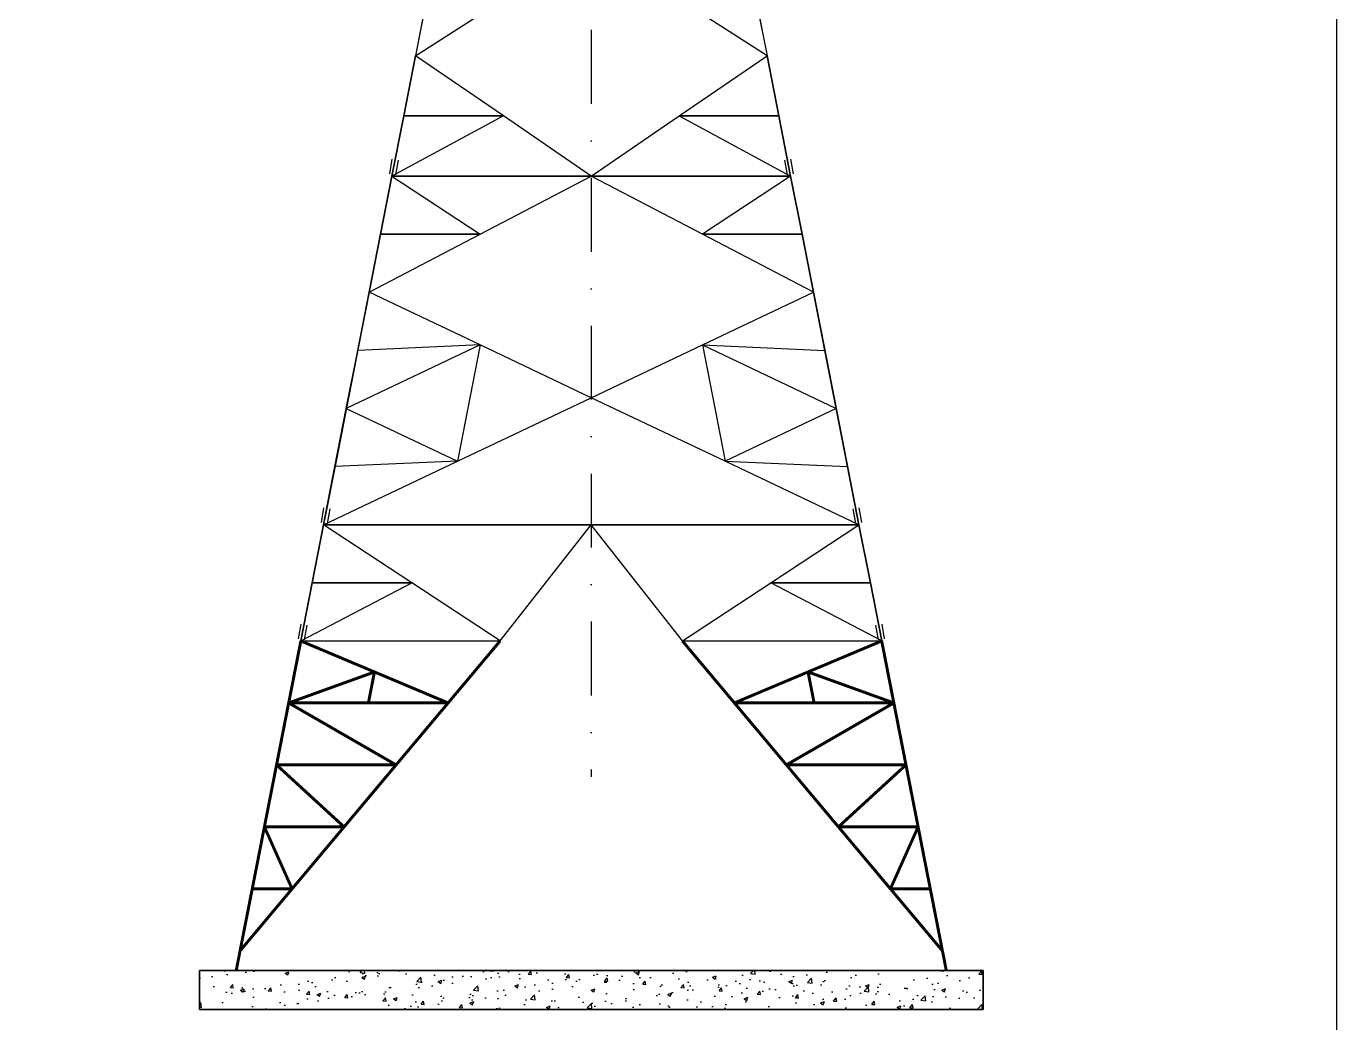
# Model space of a CAD drawing. Extents: x 686686 to 702906, y -4957 to 6593.
# Drawn here: x 701133 to 702906, y -787 to 561 of the extents above; entities that cross this region are included whole.
import ezdxf

# ---------------------------------------------------------------- set-up
doc = ezdxf.new("R2010")
doc.units = 0
doc.header["$LTSCALE"] = 200
doc.header["$MEASUREMENT"] = 0
doc.linetypes.add('DASHDOT', pattern=[1, 0.5, -0.25, 0, -0.25])
doc.layers.add('LS', color=7, linetype='CONTINUOUS')
doc.layers.add('MZ', color=6, linetype='DASHDOT')

msp = doc.modelspace()

# ---------------------------------------------------------------- hatches: boundary and pattern name
at = {"layer": 'LS'}
h = msp.add_hatch(dxfattribs=at)
h.set_pattern_fill('AR-CONC', color=3, scale=7.200107, style=0)
h.set_pattern_definition([(50, (678871.79, -5268.685), (51.6435, -4.51822), [5.40008, -59.40088]), (355, (678871.79, -5268.685), (-9.99024, 54.15864), [4.32006, -47.5207]), (100.4514, (678876.09, -5269.06), (41.65329, 49.64038), [4.58936, -50.48298]), (46.1842, (678871.79, -5254.285), (76.8425, -11.91755), [8.10012, -89.10132]), (96.6356, (678878.19, -5255.28), (67.29671, 70.13753), [6.88404, -75.72446]), (351.1842, (678871.79, -5254.285), (67.29666, 70.13758), [6.4801, -71.28106]), (21, (678878.99, -5257.885), (42.977945, -28.98899), [5.40008, -59.40088]), (326, (678878.99, -5257.885), (17.51896, 52.21158), [4.32006, -47.5207]), (71.4514, (678882.57, -5260.3), (60.49693, 23.22254), [4.58936, -50.48298]), (37.5, (678871.788, -5268.685), (0.875523, 23.968713), [0, -46.944696, 0, -48.240715, 0, -47.700707]), (7.5, (678871.788, -5268.685), (18.941288, 28.398064), [0, -27.504408, 0, -45.86468, 0, -18.18027]), (327.5, (678855.732, -5268.685), (38.435785, -1.623975), [0, -18.000267, 0, -56.160833, 0, -74.521105]), (317.5, (678848.532, -5268.685), (41.990027, 7.207666), [0, -23.400347, 0, -37.296553, 0, -52.920785])])
h.paths.add_polyline_path([(702427.595, -716.588), (701367.499, -716.588), (701367.499, -769.07), (702427.595, -769.07)])

# ---------------------------------------------------------------- linework, layer by layer
at = {"layer": 'LS', "color": 6, "ltscale": 0.01}
for p, q in [((701659.704, 520.359), (701778.599, 597.072)), ((701659.704, 520.359), (701778.599, 597.072)), ((701674.743, 597.072), (701659.704, 520.359)), ((701674.743, 597.072), (701659.704, 520.359)), ((701673.066, 588.479), (701659.704, 520.359)), ((701673.066, 588.479), (701659.704, 520.359)), ((702135.391, 520.359), (702016.495, 597.072)), ((702135.391, 520.359), (702016.495, 597.072)), ((702120.352, 597.072), (702135.391, 520.359)), ((702120.352, 597.072), (702135.391, 520.359)), ((702122.029, 588.479), (702135.391, 520.359)), ((702122.029, 588.479), (702135.391, 520.359)), ((701643.774, 439.139), (701659.704, 520.359)), ((701643.774, 439.139), (701659.704, 520.359)), ((701659.704, 520.359), (701643.774, 439.139)), ((701659.704, 520.359), (701643.774, 439.139)), ((701778.599, 439.139), (701659.704, 520.359)), ((701778.599, 439.139), (701659.704, 520.359)), ((702016.495, 439.139), (702135.391, 520.359)), ((702016.495, 439.139), (702135.391, 520.359)), ((702151.321, 439.139), (702135.391, 520.359)), ((702151.321, 439.139), (702135.391, 520.359)), ((702135.391, 520.359), (702151.321, 439.139)), ((702135.391, 520.359), (702151.321, 439.139)), ((701778.599, 439.139), (701627.845, 357.919)), ((701778.599, 439.139), (701627.845, 357.919)), ((701643.774, 439.139), (701627.845, 357.919)), ((701643.774, 439.139), (701627.845, 357.919)), ((701627.845, 357.919), (701643.774, 439.139)), ((701627.845, 357.919), (701643.774, 439.139)), ((701643.774, 439.139), (701627.845, 357.919)), ((701643.774, 439.139), (701627.845, 357.919)), ((701643.774, 439.139), (701778.599, 439.139)), ((701778.599, 439.139), (701643.774, 439.139)), ((701897.547, 357.919), (701778.599, 439.139)), ((701897.547, 357.919), (701778.599, 439.139)), ((701897.547, 357.919), (702016.495, 439.139)), ((701897.547, 357.919), (702016.495, 439.139)), ((702016.495, 439.139), (702151.321, 439.139)), ((702151.321, 439.139), (702016.495, 439.139)), ((702016.495, 439.139), (702167.25, 357.919)), ((702016.495, 439.139), (702167.25, 357.919)), ((702151.321, 439.139), (702167.25, 357.919)), ((702151.321, 439.139), (702167.25, 357.919)), ((702167.25, 357.919), (702151.321, 439.139)), ((702167.25, 357.919), (702151.321, 439.139)), ((702151.321, 439.139), (702167.25, 357.919)), ((702151.321, 439.139), (702167.25, 357.919)), ((701627.94, 380.673), (701624.431, 360.992)), ((701636.194, 379.201), (701632.685, 359.52)), ((702158.901, 379.201), (702162.41, 359.52)), ((702167.154, 380.673), (702170.664, 360.992)), ((701627.845, 357.919), (701612.439, 279.319)), ((701627.845, 357.919), (701612.439, 279.319)), ((701612.439, 279.319), (701627.845, 357.919)), ((701612.439, 279.319), (701627.845, 357.919)), ((701627.845, 357.919), (701612.439, 279.319)), ((701627.845, 357.919), (701612.439, 279.319)), ((701762.67, 357.919), (701627.845, 357.919)), ((701627.845, 357.919), (701762.67, 357.919)), ((701627.845, 357.919), (701762.67, 357.919)), ((701627.845, 357.919), (701762.67, 357.919)), ((701627.845, 357.919), (701762.67, 357.919)), ((701762.67, 357.919), (701627.845, 357.919)), ((701762.67, 357.919), (701627.845, 357.919)), ((701762.67, 357.919), (701627.845, 357.919)), ((701627.845, 357.919), (701747.264, 279.319)), ((701627.845, 357.919), (701747.264, 279.319)), ((701747.264, 279.319), (701897.547, 357.919)), ((701747.264, 279.319), (701897.547, 357.919)), ((701762.67, 357.919), (701897.547, 357.919)), ((701897.547, 357.919), (701762.67, 357.919)), ((701897.547, 357.919), (701762.67, 357.919)), ((701897.547, 357.919), (701762.67, 357.919)), ((701897.547, 357.919), (702032.425, 357.919)), ((702032.425, 357.919), (701897.547, 357.919)), ((701897.547, 357.919), (702032.425, 357.919)), ((701897.547, 357.919), (702032.425, 357.919)), ((702047.831, 279.319), (701897.547, 357.919)), ((702047.831, 279.319), (701897.547, 357.919)), ((702167.25, 357.919), (702032.425, 357.919)), ((702032.425, 357.919), (702167.25, 357.919)), ((702167.25, 357.919), (702032.425, 357.919)), ((702167.25, 357.919), (702032.425, 357.919)), ((702032.425, 357.919), (702167.25, 357.919)), ((702167.25, 357.919), (702032.425, 357.919)), ((702032.425, 357.919), (702167.25, 357.919)), ((702167.25, 357.919), (702047.831, 279.319)), ((702167.25, 357.919), (702047.831, 279.319)), ((702167.25, 357.919), (702182.656, 279.319)), ((702167.25, 357.919), (702182.656, 279.319)), ((702182.656, 279.319), (702167.25, 357.919)), ((702182.656, 279.319), (702167.25, 357.919)), ((702167.25, 357.919), (702182.656, 279.319)), ((702167.25, 357.919), (702182.656, 279.319)), ((701597.033, 200.719), (701612.439, 279.319)), ((701597.033, 200.719), (701612.439, 279.319)), ((701597.033, 200.719), (701747.264, 279.319)), ((701597.033, 200.719), (701747.264, 279.319)), ((701612.439, 279.319), (701597.033, 200.719)), ((701612.439, 279.319), (701597.033, 200.719)), ((701612.439, 279.319), (701747.264, 279.319)), ((701747.264, 279.319), (701612.439, 279.319)), ((702047.831, 279.319), (702182.656, 279.319)), ((702182.656, 279.319), (702047.831, 279.319)), ((702198.061, 200.719), (702047.831, 279.319)), ((702198.061, 200.719), (702047.831, 279.319)), ((702198.061, 200.719), (702182.656, 279.319)), ((702198.061, 200.719), (702182.656, 279.319)), ((702182.656, 279.319), (702198.061, 200.719)), ((702182.656, 279.319), (702198.061, 200.719)), ((701581.628, 122.119), (701597.033, 200.719)), ((701581.628, 122.119), (701597.033, 200.719)), ((701597.033, 200.719), (701583.043, 129.455)), ((701597.033, 200.719), (701583.043, 129.455)), ((701747.264, 129.455), (701597.033, 200.719)), ((701747.264, 129.455), (701597.033, 200.719)), ((702047.831, 129.455), (702198.061, 200.719)), ((702047.831, 129.455), (702198.061, 200.719)), ((702213.467, 122.119), (702198.061, 200.719)), ((702213.467, 122.119), (702198.061, 200.719)), ((702198.061, 200.719), (702212.052, 129.455)), ((702198.061, 200.719), (702212.052, 129.455)), ((701583.043, 129.455), (701552.231, -27.745)), ((701583.043, 129.455), (701552.231, -27.745)), ((701583.043, 129.455), (701566.17, 43.519)), ((701583.043, 129.455), (701566.17, 43.519)), ((701747.264, 129.455), (701566.17, 43.519)), ((701747.264, 129.455), (701566.17, 43.519)), ((701583.043, 129.455), (701569.052, 58.138)), ((701583.043, 129.455), (701569.052, 58.138)), ((701747.264, 129.455), (701581.628, 122.119)), ((701747.264, 129.455), (701581.628, 122.119)), ((701581.628, 122.119), (701583.043, 129.455)), ((701581.628, 122.119), (701583.043, 129.455)), ((701747.264, 129.455), (701716.453, -27.745)), ((701747.264, 129.455), (701716.453, -27.745)), ((701897.547, 58.138), (701747.264, 129.455)), ((701897.547, 58.138), (701747.264, 129.455)), ((701897.547, 58.138), (702047.831, 129.455)), ((701897.547, 58.138), (702047.831, 129.455)), ((702047.831, 129.455), (702213.467, 122.119)), ((702047.831, 129.455), (702213.467, 122.119)), ((702047.831, 129.455), (702228.925, 43.519)), ((702047.831, 129.455), (702228.925, 43.519)), ((702047.831, 129.455), (702078.642, -27.745)), ((702047.831, 129.455), (702078.642, -27.745)), ((702213.467, 122.119), (702212.052, 129.455)), ((702213.467, 122.119), (702212.052, 129.455)), ((702212.052, 129.455), (702228.925, 43.519)), ((702212.052, 129.455), (702228.925, 43.519)), ((702212.052, 129.455), (702242.863, -27.745)), ((702212.052, 129.455), (702242.863, -27.745)), ((702212.052, 129.455), (702226.043, 58.138)), ((702212.052, 129.455), (702226.043, 58.138)), ((701566.17, 43.519), (701581.628, 122.119)), ((701566.17, 43.519), (701581.628, 122.119)), ((702228.925, 43.519), (702213.467, 122.119)), ((702228.925, 43.519), (702213.467, 122.119)), ((701569.052, 58.138), (701552.231, -27.745)), ((701569.052, 58.138), (701552.231, -27.745)), ((701716.453, -27.745), (701897.547, 58.138)), ((701716.453, -27.745), (701897.547, 58.138)), ((702078.642, -27.745), (701897.547, 58.138)), ((702078.642, -27.745), (701897.547, 58.138)), ((702226.043, 58.138), (702242.863, -27.745)), ((702226.043, 58.138), (702242.863, -27.745)), ((701550.764, -35.081), (701566.17, 43.519)), ((701550.764, -35.081), (701566.17, 43.519)), ((701566.17, 43.519), (701552.231, -27.745)), ((701566.17, 43.519), (701552.231, -27.745)), ((701566.17, 43.519), (701716.453, -27.745)), ((701566.17, 43.519), (701716.453, -27.745)), ((702228.925, 43.519), (702078.642, -27.745)), ((702228.925, 43.519), (702078.642, -27.745)), ((702228.925, 43.519), (702242.863, -27.745)), ((702228.925, 43.519), (702242.863, -27.745)), ((702244.331, -35.081), (702228.925, 43.519)), ((702244.331, -35.081), (702228.925, 43.519)), ((701535.359, -113.681), (701716.453, -27.745)), ((701535.359, -113.681), (701716.453, -27.745)), ((701552.231, -27.745), (701535.359, -113.681)), ((701552.231, -27.745), (701535.359, -113.681)), ((701535.359, -113.681), (701550.764, -35.081)), ((701535.359, -113.681), (701550.764, -35.081)), ((701552.231, -27.745), (701550.764, -35.081)), ((701552.231, -27.745), (701550.764, -35.081)), ((701716.453, -27.745), (701550.764, -35.081)), ((701716.453, -27.745), (701550.764, -35.081)), ((702078.642, -27.745), (702244.331, -35.081)), ((702078.642, -27.745), (702244.331, -35.081)), ((702259.736, -113.681), (702078.642, -27.745)), ((702259.736, -113.681), (702078.642, -27.745)), ((702242.863, -27.745), (702244.331, -35.081)), ((702242.863, -27.745), (702244.331, -35.081)), ((702242.863, -27.745), (702259.736, -113.681)), ((702242.863, -27.745), (702259.736, -113.681)), ((702259.736, -113.681), (702244.331, -35.081)), ((702259.736, -113.681), (702244.331, -35.081)), ((701535.454, -90.927), (701531.945, -110.608)), ((701543.708, -92.399), (701540.199, -112.08)), ((702251.387, -92.399), (702254.896, -112.08)), ((702259.64, -90.927), (702263.15, -110.608)), ((701535.359, -113.681), (701504.547, -270.881)), ((701535.359, -113.681), (701504.547, -270.881)), ((701519.953, -192.281), (701535.359, -113.681)), ((701519.953, -192.281), (701535.359, -113.681)), ((701535.359, -113.681), (701519.953, -192.281)), ((701535.359, -113.681), (701519.953, -192.281)), ((701535.359, -113.681), (701656.088, -113.681)), ((701535.359, -113.681), (701656.088, -113.681)), ((701535.359, -113.681), (701595.723, -113.681)), ((701535.359, -113.681), (701595.723, -113.681)), ((701535.359, -113.681), (701595.723, -113.681)), ((701654.831, -192.281), (701535.359, -113.681)), ((701654.831, -192.281), (701535.359, -113.681)), ((701535.359, -113.681), (701716.453, -113.681)), ((701716.453, -113.681), (701535.359, -113.681)), ((701535.359, -113.681), (701656.088, -113.681)), ((701535.359, -113.681), (701656.088, -113.681)), ((701535.359, -113.681), (701595.723, -113.681)), ((701535.359, -113.681), (701595.723, -113.681)), ((701535.359, -113.681), (702259.736, -113.681)), ((701595.723, -113.681), (701656.088, -113.681)), ((701595.723, -113.681), (701656.088, -113.681)), ((701656.088, -113.681), (701776.818, -113.681)), ((701656.088, -113.681), (701776.818, -113.681)), ((701656.088, -113.681), (701716.453, -113.681)), ((701656.088, -113.681), (701716.453, -113.681)), ((701716.453, -113.681), (701776.818, -113.681)), ((701716.453, -113.681), (701776.818, -113.681)), ((701716.453, -113.681), (701897.547, -113.681)), ((701897.547, -113.681), (701716.453, -113.681)), ((701774.25, -270.881), (701897.547, -113.681)), ((701774.25, -270.881), (701897.547, -113.681)), ((701776.818, -113.681), (701897.547, -113.681)), ((701776.818, -113.681), (701897.547, -113.681)), ((701776.818, -113.681), (701897.547, -113.681)), ((701776.818, -113.681), (701897.547, -113.681)), ((702020.845, -270.881), (701897.547, -113.681)), ((702020.845, -270.881), (701897.547, -113.681)), ((701897.547, -113.681), (702078.642, -113.681)), ((702078.642, -113.681), (701897.547, -113.681)), ((702018.277, -113.681), (701897.547, -113.681)), ((702018.277, -113.681), (701897.547, -113.681)), ((701897.547, -113.681), (702018.277, -113.681)), ((701897.547, -113.681), (702018.277, -113.681)), ((702078.642, -113.681), (702018.277, -113.681)), ((702078.642, -113.681), (702018.277, -113.681)), ((702139.007, -113.681), (702018.277, -113.681)), ((702139.007, -113.681), (702018.277, -113.681)), ((702078.642, -113.681), (702259.736, -113.681)), ((702259.736, -113.681), (702078.642, -113.681)), ((702139.007, -113.681), (702078.642, -113.681)), ((702139.007, -113.681), (702078.642, -113.681)), ((702259.736, -113.681), (702139.007, -113.681)), ((702139.007, -113.681), (702259.736, -113.681)), ((702259.736, -113.681), (702139.007, -113.681)), ((702259.736, -113.681), (702139.007, -113.681)), ((702199.371, -113.681), (702139.007, -113.681)), ((702199.371, -113.681), (702139.007, -113.681)), ((702140.264, -192.281), (702259.736, -113.681)), ((702140.264, -192.281), (702259.736, -113.681)), ((702259.736, -113.681), (702199.371, -113.681)), ((702259.736, -113.681), (702199.371, -113.681)), ((702199.371, -113.681), (702259.736, -113.681)), ((702259.736, -113.681), (702199.371, -113.681)), ((702259.736, -113.681), (702199.371, -113.681)), ((702259.736, -113.681), (702290.547, -270.881)), ((702259.736, -113.681), (702290.547, -270.881)), ((702275.142, -192.281), (702259.736, -113.681)), ((702275.142, -192.281), (702259.736, -113.681)), ((702259.736, -113.681), (702275.142, -192.281)), ((702259.736, -113.681), (702275.142, -192.281)), ((701504.547, -270.881), (701654.831, -192.281)), ((701504.547, -270.881), (701654.831, -192.281)), ((701504.547, -270.881), (701519.953, -192.281)), ((701504.547, -270.881), (701519.953, -192.281)), ((701504.547, -270.881), (701519.953, -192.281)), ((701504.547, -270.881), (701519.953, -192.281)), ((701519.953, -192.281), (701504.547, -270.881)), ((701519.953, -192.281), (701504.547, -270.881)), ((701519.953, -192.281), (701654.831, -192.281)), ((701654.831, -192.281), (701519.953, -192.281)), ((701774.25, -270.881), (701654.831, -192.281)), ((701774.25, -270.881), (701654.831, -192.281)), ((702020.845, -270.881), (702140.264, -192.281)), ((702020.845, -270.881), (702140.264, -192.281)), ((702290.547, -270.881), (702140.264, -192.281)), ((702290.547, -270.881), (702140.264, -192.281)), ((702140.264, -192.281), (702275.142, -192.281)), ((702275.142, -192.281), (702140.264, -192.281)), ((702290.547, -270.881), (702275.142, -192.281)), ((702290.547, -270.881), (702275.142, -192.281)), ((702290.547, -270.881), (702275.142, -192.281)), ((702290.547, -270.881), (702275.142, -192.281)), ((702275.142, -192.281), (702290.547, -270.881)), ((702275.142, -192.281), (702290.547, -270.881)), ((701504.643, -248.127), (701501.134, -267.808)), ((702290.452, -248.127), (702293.961, -267.808)), ((701512.897, -249.599), (701509.387, -269.28)), ((702282.198, -249.599), (702285.707, -269.28)), ((701504.547, -270.881), (701774.147, -270.881)), ((702020.845, -270.881), (702290.444, -270.881)), ((702020.845, -270.881), (702290.444, -270.881))]:
    msp.add_line(p, q, dxfattribs=at)
at = {"layer": 'LS', "color": 3, "ltscale": 0.01}
for p, q in [((701443.051, -585.161), (701427.599, -663.731)), ((701443.051, -585.161), (701427.599, -663.731)), ((701427.599, -663.731), (701443.051, -585.161)), ((701443.051, -585.161), (701427.599, -663.731)), ((701427.599, -663.731), (701443.051, -585.161)), ((702352.043, -585.161), (702367.495, -663.731)), ((702352.043, -585.161), (702367.495, -663.731)), ((702367.495, -663.731), (702352.043, -585.161)), ((702352.043, -585.161), (702367.495, -663.731)), ((702367.495, -663.731), (702352.043, -585.161))]:
    msp.add_line(p, q, dxfattribs=at)
at = {"layer": 'LS', "color": 8}
msp.add_lwpolyline([(686686.108, 6522.765), (686686.108, -4957.235), (699406.108, -4957.235), (699406.108, -3357.235), (702906.108, -3357.235), (702906.108, 6522.765), (686686.108, 6522.765)], close=True, dxfattribs=at)
at = {"layer": 'LS', "color": 3, "ltscale": 0.01, "const_width": 4}
for points in [[(701422.466, -689.921), (701774.25, -270.881)], [(701504.65, -270.881), (701489.251, -349.451)], [(701489.251, -349.451), (701504.65, -270.881)], [(701504.65, -270.881), (701489.251, -349.451)], [(701489.251, -349.451), (701504.65, -270.881)], [(701504.65, -270.881), (701496.95, -310.166)], [(701504.65, -270.881), (701496.95, -310.166)], [(701504.65, -270.881), (701703.893, -354.689)], [(702372.629, -689.921), (702020.845, -270.881)], [(702290.444, -270.881), (702091.201, -354.689)], [(702290.444, -270.881), (702298.144, -310.166)], [(702290.444, -270.881), (702305.844, -349.451)], [(702305.844, -349.451), (702290.444, -270.881)], [(702290.444, -270.881), (702298.144, -310.166)], [(702290.444, -270.881), (702305.844, -349.451)], [(702305.844, -349.451), (702290.444, -270.881)], [(701488.224, -354.689), (701604.272, -312.785)], [(701496.95, -310.166), (701489.251, -349.451)], [(701496.95, -310.166), (701489.251, -349.451)], [(701496.95, -310.166), (701489.251, -349.451)], [(701489.251, -349.451), (701496.95, -310.166)], [(701496.95, -310.166), (701489.251, -349.451)], [(701489.251, -349.451), (701496.95, -310.166)], [(701604.272, -312.785), (701596.059, -354.689)], [(702190.823, -312.785), (702199.036, -354.689)], [(702306.871, -354.689), (702190.823, -312.785)], [(702298.144, -310.166), (702305.844, -349.451)], [(702298.144, -310.166), (702305.844, -349.451)], [(702298.144, -310.166), (702305.844, -349.451)], [(702305.844, -349.451), (702298.144, -310.166)], [(702298.144, -310.166), (702305.844, -349.451)], [(702305.844, -349.451), (702298.144, -310.166)], [(701489.251, -349.451), (701473.851, -428.021)], [(701473.851, -428.021), (701489.251, -349.451)], [(701489.251, -349.451), (701473.851, -428.021)], [(701473.851, -428.021), (701489.251, -349.451)], [(701489.251, -349.451), (701481.551, -388.736)], [(701489.251, -349.451), (701481.551, -388.736)], [(701488.224, -354.689), (701633.537, -438.497)], [(701703.893, -354.689), (701488.224, -354.689)], [(702091.201, -354.689), (702306.871, -354.689)], [(702306.871, -354.689), (702161.558, -438.497)], [(702305.844, -349.451), (702313.544, -388.736)], [(702305.844, -349.451), (702321.244, -428.021)], [(702321.244, -428.021), (702305.844, -349.451)], [(702305.844, -349.451), (702313.544, -388.736)], [(702305.844, -349.451), (702321.244, -428.021)], [(702321.244, -428.021), (702305.844, -349.451)], [(701481.551, -388.736), (701473.851, -428.021)], [(701481.551, -388.736), (701473.851, -428.021)], [(701481.551, -388.736), (701473.851, -428.021)], [(701473.851, -428.021), (701481.551, -388.736)], [(701481.551, -388.736), (701473.851, -428.021)], [(701473.851, -428.021), (701481.551, -388.736)], [(702313.544, -388.736), (702321.244, -428.021)], [(702313.544, -388.736), (702321.244, -428.021)], [(702313.544, -388.736), (702321.244, -428.021)], [(702321.244, -428.021), (702313.544, -388.736)], [(702313.544, -388.736), (702321.244, -428.021)], [(702321.244, -428.021), (702313.544, -388.736)], [(701473.851, -428.021), (701458.451, -506.591)], [(701458.451, -506.591), (701473.851, -428.021)], [(701473.851, -428.021), (701458.451, -506.591)], [(701458.451, -506.591), (701473.851, -428.021)], [(701473.851, -428.021), (701458.451, -506.591)], [(701473.851, -428.021), (701458.451, -506.591)], [(701471.798, -438.497), (701563.18, -522.305)], [(701633.537, -438.497), (701471.798, -438.497)], [(702161.558, -438.497), (702323.297, -438.497)], [(702323.297, -438.497), (702231.915, -522.305)], [(702321.244, -428.021), (702336.644, -506.591)], [(702336.644, -506.591), (702321.244, -428.021)], [(702321.244, -428.021), (702336.644, -506.591)], [(702336.644, -506.591), (702321.244, -428.021)], [(702321.244, -428.021), (702336.644, -506.591)], [(702321.244, -428.021), (702336.644, -506.591)], [(701458.451, -506.591), (701443.051, -585.161)], [(701443.051, -585.161), (701458.451, -506.591)], [(701458.451, -506.591), (701443.051, -585.161)], [(701443.051, -585.161), (701458.451, -506.591)], [(701458.451, -506.591), (701443.051, -585.161)], [(701458.451, -506.591), (701443.051, -585.161)], [(702336.644, -506.591), (702352.043, -585.161)], [(702352.043, -585.161), (702336.644, -506.591)], [(702336.644, -506.591), (702352.043, -585.161)], [(702352.043, -585.161), (702336.644, -506.591)], [(702336.644, -506.591), (702352.043, -585.161)], [(702336.644, -506.591), (702352.043, -585.161)], [(701455.371, -522.305), (701492.823, -606.113)], [(701563.18, -522.305), (701455.371, -522.305)], [(702231.915, -522.305), (702339.724, -522.305)], [(702339.724, -522.305), (702302.272, -606.113)], [(701443.051, -585.161), (701422.466, -689.921)], [(702352.043, -585.161), (702372.629, -689.921)], [(701437.872, -611.321), (701417.239, -716.588)], [(701437.872, -611.321), (701417.239, -716.588)], [(701492.823, -606.113), (701438.931, -606.113)], [(702302.272, -606.113), (702356.164, -606.113)], [(702357.223, -611.321), (702377.855, -716.588)]]:
    msp.add_lwpolyline(points, dxfattribs=at)
at = {"layer": 'LS', "color": 3}
for points in [[(701367.499, -716.588), (702427.595, -716.588), (702427.595, -769.07), (701367.499, -769.07)], [(702427.595, -716.588), (701367.499, -716.588), (701367.499, -769.07), (702427.595, -769.07)]]:
    msp.add_lwpolyline(points, close=True, dxfattribs=at)
at = {"layer": 'MZ'}
msp.add_line((701897.547, 1956.361), (701897.547, -454.688), dxfattribs=at)

doc.saveas('drawing.dxf')
